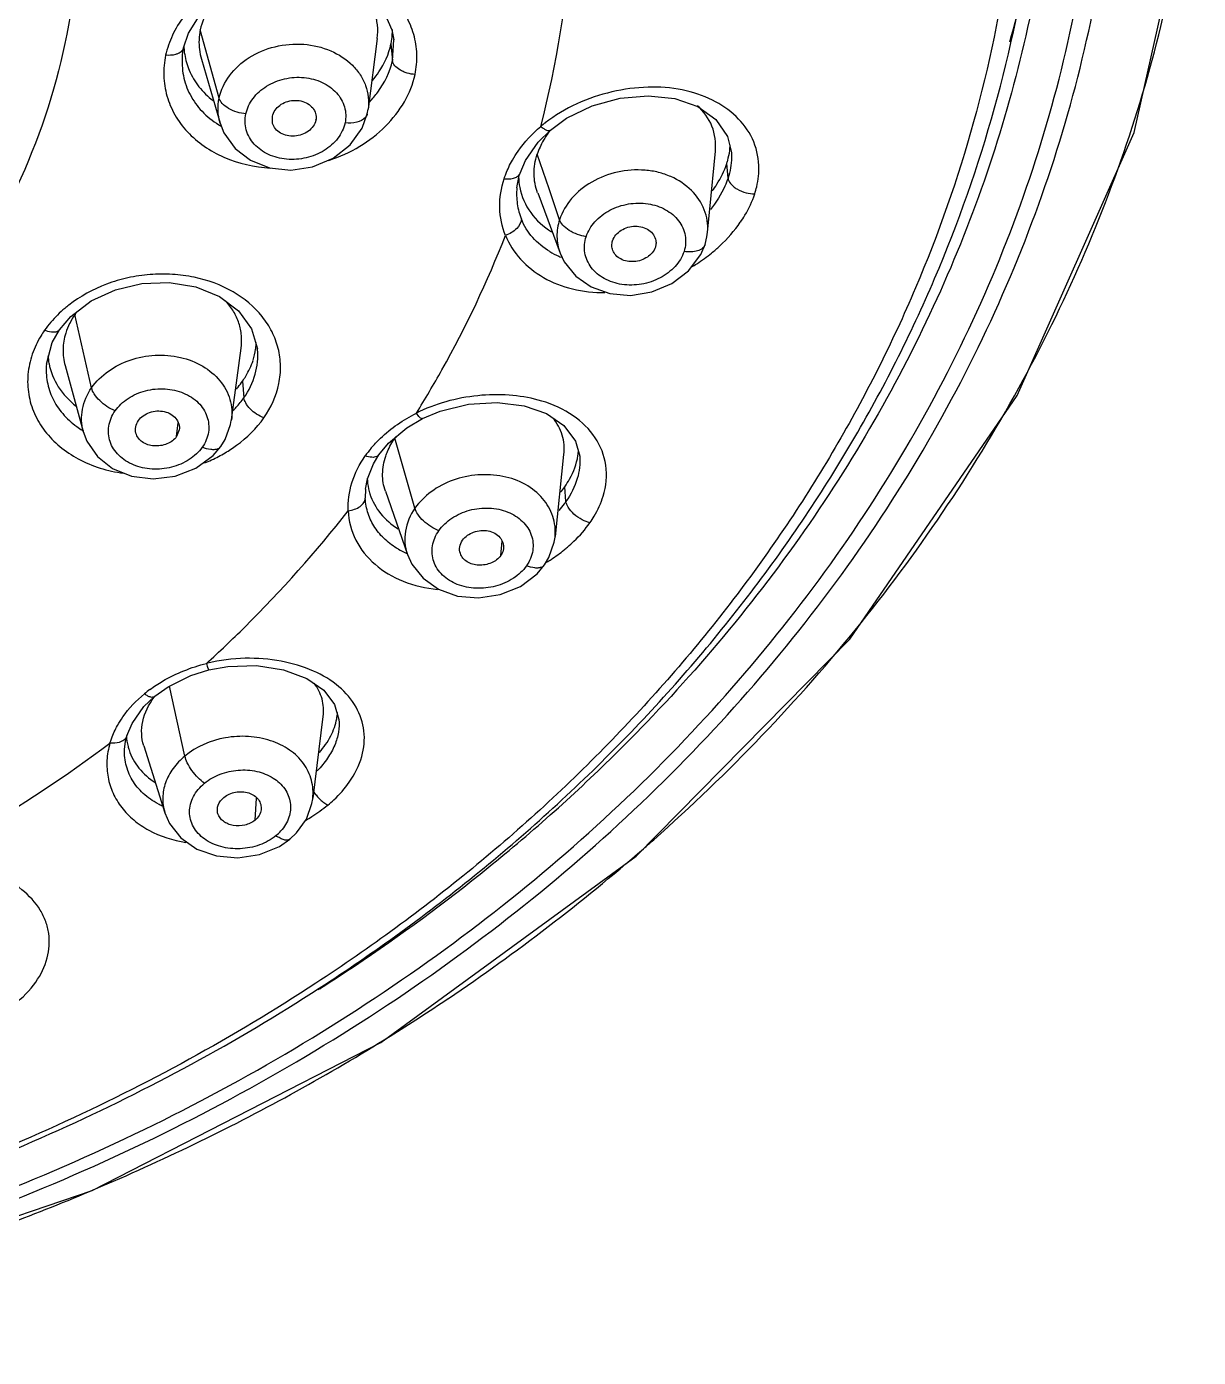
# Model space of a CAD drawing. Extents: x 0 to 1239, y 0 to 509.
# Drawn here: x 130.68 to 153.98, y 204.27 to 230.72 of the extents above; entities that cross this region are included whole.
import ezdxf

# ---------------------------------------------------------------- set-up
doc = ezdxf.new("R2010")
doc.units = 0
doc.header["$LTSCALE"] = 10
doc.header["$MEASUREMENT"] = 0
doc.layers.get('0').update_dxf_attribs({"linetype": 'CONTINUOUS'})

msp = doc.modelspace()

# ---------------------------------------------------------------- linework, layer by layer
at = {"color": 9, "linetype": 'Continuous'}
for p, q in [((134.512, 229.296), (134.137, 230.653)), ((137.927, 230.365), (137.956, 230.043)), ((137.956, 230.043), (137.982, 230.457)), ((136.435, 228.855), (136.438, 228.877)), ((141.07, 227.49), (140.835, 228.182)), ((144.626, 227.708), (144.601, 227.994)), ((141.277, 226.88), (141.07, 227.49)), ((131.976, 223.538), (131.646, 224.998)), ((134.979, 223.673), (135.005, 223.342)), ((133.667, 222.571), (133.699, 222.844)), ((138.403, 221.146), (138.006, 222.54)), ((137.421, 221.523), (137.417, 221.346)), ((141.406, 221.283), (141.383, 221.574)), ((140.111, 220.207), (140.134, 220.491)), ((133.831, 216.222), (133.525, 217.613)), ((135.225, 214.945), (135.256, 215.387))]:
    msp.add_line(p, q, dxfattribs=at)
at = {"color": 7, "linetype": 'Continuous'}
for p, q in [((133.803, 230.295), (133.901, 230.586)), ((137.654, 230.481), (137.473, 229.076)), ((137.982, 230.457), (137.981, 230.459)), ((133.78, 230.147), (133.78, 230.142)), ((133.803, 230.295), (133.803, 230.295)), ((134.159, 230.07), (134.531, 228.801)), ((137.457, 228.985), (137.473, 229.076)), ((135.575, 228.792), (135.57, 228.935)), ((136.439, 228.877), (136.435, 228.855)), ((137.457, 228.985), (137.457, 228.984)), ((140.853, 228.421), (141.097, 228.662)), ((141.097, 228.662), (141.097, 228.662)), ((140.599, 228.058), (140.853, 228.421)), ((144.69, 228.243), (144.69, 228.24)), ((140.492, 227.807), (140.599, 228.058)), ((140.492, 227.807), (140.492, 227.807)), ((140.43, 227.513), (140.43, 227.513)), ((140.844, 227.413), (141.29, 226.215)), ((144.221, 226.63), (144.221, 226.637)), ((143.194, 226.392), (143.182, 226.334)), ((144.17, 226.386), (144.17, 226.385)), ((141.289, 226.217), (141.29, 226.215)), ((131.337, 224.693), (131.565, 224.958)), ((131.195, 224.443), (131.336, 224.693)), ((131.337, 224.693), (131.336, 224.693)), ((131.08, 224.01), (131.195, 224.443)), ((134.756, 222.901), (134.948, 224.324)), ((135.276, 224.3), (135.275, 224.311)), ((131.079, 224.017), (131.078, 224.01)), ((131.449, 223.98), (131.811, 222.67)), ((133.72, 222.703), (133.667, 222.571)), ((134.737, 222.813), (134.75, 222.889)), ((134.756, 222.901), (134.754, 222.889)), ((134.546, 222.372), (134.546, 222.372)), ((137.578, 222.032), (137.685, 222.208)), ((137.686, 222.208), (137.685, 222.208)), ((141.195, 220.587), (141.366, 222.212)), ((141.678, 222.18), (141.679, 222.173)), ((137.422, 221.525), (137.421, 221.523)), ((137.816, 221.486), (138.254, 220.226)), ((141.189, 220.573), (141.19, 220.585)), ((140.98, 220.02), (140.98, 220.02)), ((133.017, 217.205), (133.232, 217.411)), ((133.232, 217.411), (133.232, 217.411)), ((136.806, 217.248), (136.891, 216.951)), ((136.381, 215.382), (136.581, 217.01)), ((136.891, 216.951), (136.891, 216.95)), ((132.679, 216.627), (132.678, 216.627)), ((132.635, 216.404), (132.636, 216.411)), ((133.013, 216.428), (133.434, 215.097)), ((136.372, 215.374), (136.373, 215.383)), ((135.712, 214.426), (135.919, 214.569)), ((136.511, 211.599), (136.473, 211.575))]:
    msp.add_line(p, q, dxfattribs=at)
for points in [[(119.534, 204.273), (125.718, 205.457), (131.989, 207.586), (137.725, 210.529), (142.8, 214.231), (147.048, 218.547), (150.376, 223.384), (152.699, 228.612), (153.976, 234.307)], [(133.901, 230.586), (134.149, 230.976), (134.504, 231.316), (134.95, 231.579), (135.46, 231.751), (136.001, 231.823), (136.539, 231.783), (137.037, 231.63), (137.46, 231.378), (137.769, 231.046), (137.946, 230.656), (137.981, 230.457)], [(133.781, 230.147), (133.798, 230.268), (133.803, 230.295)], [(141.097, 228.662), (141.419, 228.895), (141.929, 229.141), (142.482, 229.292), (143.04, 229.343), (143.569, 229.289), (144.026, 229.126), (144.386, 228.869), (144.616, 228.536), (144.69, 228.243)], [(134.53, 228.8), (134.606, 228.608), (134.827, 228.298), (135.137, 228.062), (135.513, 227.913), (135.935, 227.865), (136.37, 227.931), (136.776, 228.104), (137.116, 228.366), (137.356, 228.699), (137.457, 228.984)], [(144.22, 226.633), (144.264, 227.089), (144.375, 228.241)], [(140.431, 227.513), (140.44, 227.589), (140.477, 227.76), (140.492, 227.807)], [(144.17, 226.386), (144.208, 226.537), (144.221, 226.63)], [(141.289, 226.217), (141.372, 226.041), (141.602, 225.756), (141.909, 225.543), (142.278, 225.411), (142.689, 225.376), (143.111, 225.446), (143.508, 225.613), (143.844, 225.867), (144.086, 226.189), (144.17, 226.385)], [(131.565, 224.958), (131.969, 225.265), (132.449, 225.488), (132.976, 225.613), (133.519, 225.632), (134.046, 225.546), (134.517, 225.354), (134.899, 225.066), (135.158, 224.71), (135.274, 224.311)], [(138.552, 222.927), (138.908, 223.078), (139.471, 223.215), (140.041, 223.248), (140.572, 223.182), (141.016, 223.029), (141.361, 222.793), (141.593, 222.481), (141.678, 222.18)], [(137.686, 222.208), (137.878, 222.44), (138.244, 222.746), (138.552, 222.927)], [(131.811, 222.671), (131.884, 222.478), (132.095, 222.174), (132.395, 221.936), (132.771, 221.781), (133.198, 221.729), (133.638, 221.783), (134.05, 221.94)], [(134.546, 222.372), (134.629, 222.509), (134.737, 222.813)], [(134.05, 221.94), (134.393, 222.192), (134.546, 222.372)], [(137.422, 221.523), (137.459, 221.732), (137.578, 222.032)], [(140.98, 220.02), (141.067, 220.165), (141.174, 220.475), (141.189, 220.573)], [(138.254, 220.226), (138.34, 220.038), (138.564, 219.754), (138.87, 219.536), (139.248, 219.401), (139.668, 219.366), (140.098, 219.431), (140.499, 219.594)], [(140.499, 219.594), (140.832, 219.845), (140.98, 220.02)], [(133.232, 217.411), (133.496, 217.599), (133.95, 217.822), (134.306, 217.934)], [(134.306, 217.934), (134.685, 218.004), (135.253, 218.02), (135.792, 217.934), (136.253, 217.761), (136.594, 217.528), (136.806, 217.248)], [(132.679, 216.627), (132.78, 216.872), (133.017, 217.205)], [(132.636, 216.411), (132.65, 216.512), (132.679, 216.627)], [(135.919, 214.569), (136.052, 214.695), (136.246, 214.971), (136.356, 215.281), (136.372, 215.374)], [(133.434, 215.097), (133.525, 214.885), (133.751, 214.595), (134.069, 214.372), (134.456, 214.24), (134.882, 214.202), (135.313, 214.264), (135.712, 214.426)]]:
    msp.add_lwpolyline(points, dxfattribs=at)
at = {"color": 9, "linetype": 'Continuous'}
for centre, radius, start, end in [((121.997, 233.689), 19.546, 345.3115, 356.5802), ((135.918, 230.703), 2.172, 316.4737, 317.0785), ((135.496, 230.368), 1.883, 238.2117, 238.5849), ((135.508, 230.387), 1.906, 238.5867, 239.8542), ((142.665, 226.664), 2.716, 127.918, 130.3865), ((141.939, 227.667), 1.658, 238.875, 245.8471), ((141.972, 227.739), 1.737, 245.8257, 247.668), ((133.019, 223.254), 2.44, 130.1962, 139.3657), ((133.066, 223.198), 2.513, 127.914, 130.1978), ((132.948, 223.316), 2.345, 139.391, 144.3832), ((139.814, 220.295), 3.069, 115.4257, 116.7538), ((132.755, 224.232), 1.814, 233.6675, 237.9533), ((132.773, 224.26), 1.847, 237.9422, 238.6648), ((133.066, 224.896), 3.076, 292.1048, 297.7676), ((133.109, 224.813), 2.983, 297.7731, 300.6856), ((139.277, 220.876), 2.277, 140.0886, 144.8262), ((138.872, 221.735), 1.614, 240.3931, 246.5046), ((139.403, 222.745), 3.123, 309.0268, 310.5852), ((138.898, 221.793), 1.677, 246.4734, 247.4671), ((135.055, 214.872), 3.289, 103.5384, 104.0008), ((134.733, 215.377), 2.693, 126.3607, 129.3653), ((134.013, 216.648), 1.548, 242.6113, 245.8636), ((137.192, 216.064), 0.974, 214.9474, 220.6416), ((135.069, 215.336), 0.901, 309.4916, 318.0182), ((118.094, 242.871), 37.806, 311.0971, 311.509), ((117.132, 244.022), 39.306, 303.9231, 311.0513), ((116.709, 244.64), 40.055, 301.9568, 303.9302), ((115.896, 246.002), 41.641, 295.9803, 301.9145), ((114.898, 248.048), 43.917, 293.1488, 295.9819), ((114.114, 249.922), 45.949, 288.4131, 293.1285)]:
    msp.add_arc(centre, radius, start, end, dxfattribs=at)
at = {"color": 7, "linetype": 'Continuous'}
for centre, radius, start, end in [((124.743, 237.506), 26.454, 344.4461, 349.0911), ((135.302, 230.404), 1.191, 167.9565, 177.5676), ((136.589, 230.651), 1.368, 351.9268, 0.3809), ((135.185, 230.385), 1.376, 182.3309, 185.4622), ((135.296, 230.405), 1.185, 177.5856, 196.3886), ((136.58, 230.653), 1.378, 347.9541, 351.9271), ((135.179, 230.385), 1.371, 185.4653, 189.4652), ((135.195, 230.389), 1.387, 189.512, 202.9339), ((142.502, 227.56), 1.786, 142.0024, 146.4965), ((143.372, 228.417), 1.298, 352.7401, 357.4225), ((141.784, 227.778), 1.322, 182.1752, 191.2407), ((132.834, 224.168), 1.449, 142.1784, 145.0444), ((132.712, 224.239), 1.308, 153.6819, 162.7498), ((132.782, 224.204), 1.385, 145.0422, 153.651), ((133.85, 224.515), 1.402, 342.1821, 351.5178), ((133.899, 224.506), 1.353, 351.5882, 352.0467), ((133.918, 224.503), 1.334, 352.0367, 357.1677), ((132.393, 224.261), 1.286, 183.8269, 190.6708), ((139.266, 221.659), 1.537, 143.717, 145.0561), ((140.486, 222.37), 1.17, 351.2399, 356.6322), ((138.655, 221.794), 1.202, 182.4271, 192.6123), ((138.606, 221.784), 1.152, 192.6628, 197.9936), ((139.797, 222.683), 1.935, 320.9195, 325.0229), ((134.441, 216.488), 1.521, 142.6842, 143.4753), ((135.762, 217.164), 1.105, 349.5607, 355.9135), ((133.773, 216.689), 1.107, 183.3113, 194.4747), ((119.008, 239.963), 33.29, 314.716, 315.8369), ((133.771, 216.689), 1.105, 194.4943, 198.1598), ((118.353, 240.635), 34.229, 308.9222, 314.7039), ((117.071, 242.191), 36.245, 303.7366, 308.9532), ((116.39, 243.173), 37.44, 302.7602, 303.768), ((116.276, 243.349), 37.65, 302.5099, 302.7608)]:
    msp.add_arc(centre, radius, start, end, dxfattribs=at)
at = {"color": 9, "linetype": 'Continuous'}
for points, start_tangent, end_tangent in [([(119.895, 204.632), (126.887, 206.159), (133.416, 208.728), (139.258, 212.251), (144.21, 216.605), (148.103, 221.641), (150.801, 227.186), (152.212, 233.047), (152.287, 239.022), (151.023, 244.906), (148.464, 250.495), (144.698, 255.597), (139.855, 260.035), (137.081, 261.957), (134.103, 263.657), (127.639, 266.337), (120.688, 267.983), (113.487, 268.538)], (0.990632, 0.136562), (-1, 0)), ([(119.824, 204.842), (126.749, 206.353), (133.216, 208.896), (139.002, 212.384), (143.908, 216.696), (147.764, 221.683), (150.438, 227.174), (151.836, 232.978), (151.911, 238.896), (150.66, 244.724), (148.126, 250.259), (144.397, 255.312), (139.601, 259.708), (136.854, 261.611), (133.905, 263.295), (127.503, 265.949), (120.619, 267.579), (113.487, 268.129)], (0.990658, 0.136371), (-1, 0)), ([(150.441, 235.643), (150.207, 232.212), (149.508, 228.824), (148.353, 225.523), (146.756, 222.35), (144.738, 219.345), (142.324, 216.547), (139.545, 213.99), (136.435, 211.708)], (0, -1), (-0.83663, -0.547769)), ([(143.149, 214.56), (147.272, 218.87), (150.494, 223.697), (152.713, 228.884), (153.872, 234.302)], (0.748849, 0.662741), (0.112769, 0.993621)), ([(131.715, 232.96), (131.365, 230.022), (130.328, 227.197), (128.644, 224.592), (126.377, 222.31), (123.615, 220.436), (120.463, 219.044), (117.044, 218.187), (113.487, 217.897)], (0, -1), (-1, 0)), ([(138.406, 229.766), (138.442, 230.169), (138.379, 230.563), (138.223, 230.932), (137.979, 231.263), (137.27, 231.762), (136.361, 231.99), (135.385, 231.909), (134.487, 231.535), (134.112, 231.251), (133.807, 230.916), (133.584, 230.544), (133.448, 230.148)], (0.210001, 0.977701), (-0.218531, -0.97583)), ([(134.512, 229.296), (134.718, 229.741), (135.106, 230.1), (135.624, 230.318), (136.193, 230.366), (136.73, 230.235), (137.161, 229.948), (137.316, 229.757), (137.422, 229.544), (137.476, 229.315), (137.474, 229.08)], (0.208629, 0.977995), (-0.128122, -0.991758)), ([(133.448, 230.148), (133.412, 229.74), (133.474, 229.34), (133.632, 228.964), (133.881, 228.628), (134.604, 228.124), (135.529, 227.905)], (-0.207838, -0.978163), (0.99813, -0.061129)), ([(133.699, 230.182), (133.644, 230.162), (133.449, 230.148)], (-0.907335, -0.420408), (-0.99582, 0.091342)), ([(133.803, 230.295), (133.77, 230.233), (133.699, 230.182)], (-0.208609, -0.977999), (-0.907335, -0.420408)), ([(133.78, 230.142), (133.802, 229.742), (133.935, 229.365), (134.172, 229.034), (134.504, 228.767)], (-0.089016, -0.99603), (0.849999, -0.526785)), ([(137.508, 229.224), (137.665, 229.414), (137.956, 230.043)], (0.680992, 0.732291), (0.20868, 0.977984)), ([(138.406, 229.766), (138.251, 229.793), (138.172, 229.822), (138.1, 229.859), (137.956, 230.043)], (-0.998052, 0.062386), (-0.090074, 0.995935)), ([(135.044, 228.984), (135.185, 229.288), (135.455, 229.532), (135.811, 229.678), (136.2, 229.704), (136.561, 229.607), (136.843, 229.402), (137.003, 229.12), (137.028, 228.962), (137.014, 228.802)], (0.208706, 0.977979), (-0.20868, -0.977984)), ([(136.695, 228.059), (137.306, 228.338), (137.818, 228.737), (138.194, 229.225), (138.406, 229.766)], (0.949525, 0.313692), (0.210232, 0.977652)), ([(134.531, 228.801), (134.491, 229.046), (134.512, 229.296)], (-0.281531, 0.959552), (0.20877, 0.977965)), ([(135.044, 228.984), (134.867, 229.018), (134.697, 229.092), (134.572, 229.192), (134.512, 229.296)], (-0.995761, 0.091982), (-0.266603, 0.963806)), ([(145.238, 227.959), (145.11, 228.49), (144.789, 228.929), (144.315, 229.257), (143.718, 229.458), (143.036, 229.513), (142.318, 229.419), (140.995, 228.806)], (-0.040875, 0.999164), (-0.788775, -0.614682)), ([(137.014, 228.802), (136.87, 228.498), (136.598, 228.256), (136.242, 228.11), (135.853, 228.082), (135.491, 228.177), (135.209, 228.382), (135.052, 228.665), (135.044, 228.984)], (-0.208679, -0.977984), (0.208705, 0.977979)), ([(137.418, 228.908), (137.25, 228.817), (137.014, 228.802)], (-0.661075, -0.75032), (-0.995764, 0.091945)), ([(137.457, 228.984), (137.452, 228.965), (137.418, 228.908)], (-0.211851, -0.977302), (-0.661075, -0.75032)), ([(140.34, 228.062), (140.454, 228.242), (140.904, 228.733)], (0.494684, 0.869073), (0.759231, 0.650821)), ([(140.905, 228.733), (140.964, 228.69), (141.02, 228.662), (141.097, 228.662)], (0.786377, -0.617747), (0.76206, 0.647506)), ([(144.69, 228.24), (144.695, 228.112), (144.626, 227.708)], (0.092667, -0.995697), (-0.307886, -0.951423)), ([(140.176, 227.694), (140.209, 227.787), (140.34, 228.062)], (0.311979, 0.950089), (0.494684, 0.869073)), ([(145.157, 227.393), (145.197, 227.536), (145.237, 227.957)], (0.314094, 0.949392), (-0.051416, 0.998677)), ([(140.202, 226.568), (140.09, 227.119), (140.176, 227.694)], (-0.368507, 0.929625), (0.305995, 0.952033)), ([(140.176, 227.694), (140.288, 227.691), (140.383, 227.71), (140.453, 227.75), (140.492, 227.807)], (0.992587, -0.121538), (0.309345, 0.95095)), ([(144.221, 226.637), (144.214, 226.862), (144.155, 227.078), (143.899, 227.46), (143.491, 227.735), (143.244, 227.82), (142.978, 227.863), (142.428, 227.824), (141.918, 227.628), (141.516, 227.298), (141.277, 226.88)], (0.088005, 0.99612), (-0.308394, -0.951259)), ([(144.626, 227.708), (144.565, 227.548), (144.276, 227.081)], (-0.308957, -0.951076), (-0.624966, -0.780652)), ([(144.626, 227.708), (144.673, 227.601), (144.729, 227.544), (144.804, 227.49), (144.988, 227.415), (145.157, 227.393)], (0.087917, -0.996128), (0.999901, 0.014049)), ([(140.43, 227.513), (140.438, 227.193), (140.52, 226.89)], (-0.093063, -0.99566), (0.375818, -0.926693)), ([(141.807, 226.542), (141.981, 226.839), (142.276, 227.067), (142.647, 227.192), (143.037, 227.196), (143.387, 227.078), (143.645, 226.857), (143.774, 226.566), (143.752, 226.247)], (0.308414, 0.951252), (-0.308442, -0.951243)), ([(144.872, 226.831), (144.961, 226.968), (145.157, 227.393)], (0.573796, 0.818998), (0.303044, 0.952976)), ([(140.52, 226.89), (140.427, 226.706), (140.322, 226.624), (140.202, 226.568)], (-0.033076, -0.999453), (-0.944078, -0.329724)), ([(141.082, 226.248), (140.744, 226.528), (140.52, 226.89)], (-0.855342, 0.518064), (-0.374553, 0.927205)), ([(141.277, 226.88), (141.226, 226.544), (141.289, 226.217)], (-0.308437, -0.951245), (0.350625, -0.936516)), ([(141.807, 226.542), (141.636, 226.586), (141.469, 226.667), (141.342, 226.773), (141.277, 226.88)], (-0.988708, 0.149853), (-0.321947, 0.946758)), ([(144.3, 226.218), (144.462, 226.359), (144.871, 226.829)], (0.776628, 0.629959), (0.568567, 0.822637)), ([(138.432, 223.036), (138.94, 223.896), (140.202, 226.568)], (0.528644, 0.848844), (0.361658, 0.932311)), ([(140.202, 226.568), (140.503, 226.094), (140.96, 225.731), (141.533, 225.505), (142.181, 225.43)], (0.372442, -0.928055), (0.999982, 0.005966)), ([(143.752, 226.247), (143.575, 225.951), (143.278, 225.725), (142.907, 225.599), (142.517, 225.594), (142.166, 225.71), (141.908, 225.931), (141.781, 226.223), (141.807, 226.542)], (-0.308442, -0.951243), (0.308414, 0.951252)), ([(144.17, 226.385), (144.12, 226.312), (144.023, 226.261), (143.893, 226.239), (143.752, 226.247)], (-0.311662, -0.950193), (-0.988708, 0.149857)), ([(143.903, 225.94), (144.006, 226.005), (144.3, 226.218)], (0.855675, 0.517513), (0.776628, 0.629959)), ([(135.401, 222.942), (135.699, 223.622), (135.731, 223.975), (135.685, 224.321), (135.563, 224.651), (135.368, 224.954), (134.788, 225.446), (134.014, 225.736), (133.582, 225.793), (133.139, 225.79), (132.698, 225.725), (132.272, 225.598), (131.522, 225.181)], (0.572873, 0.819644), (-0.788854, -0.614581)), ([(131.041, 224.682), (130.967, 224.567), (130.797, 224.205)], (-0.572591, -0.819841), (-0.323234, -0.946319)), ([(131.336, 224.693), (131.291, 224.656), (131.24, 224.644), (131.178, 224.645), (131.041, 224.682)], (-0.572362, -0.820001), (-0.923389, 0.383866)), ([(135.005, 223.342), (135.228, 223.811), (135.275, 224.299)], (0.572727, 0.819746), (-0.087809, 0.996137)), ([(130.797, 224.205), (130.712, 223.807), (130.727, 223.409), (130.841, 223.028), (131.05, 222.678), (131.344, 222.374), (131.711, 222.127), (132.607, 221.843)], (-0.323234, -0.946319), (0.990814, -0.135234)), ([(131.08, 224.01), (131.095, 223.659), (131.203, 223.327), (131.403, 223.027), (131.68, 222.771)], (-0.089469, -0.99599), (0.80546, -0.592651)), ([(131.976, 223.538), (132.74, 224.09), (133.239, 224.186), (133.741, 224.144), (134.187, 223.968), (134.527, 223.678), (134.725, 223.309), (134.756, 222.901)], (0.572642, 0.819805), (-0.134827, -0.990869)), ([(131.811, 222.672), (131.795, 223.113), (131.976, 223.538)], (-0.265318, 0.964161), (0.572834, 0.819671)), ([(132.444, 223.081), (132.139, 223.284), (132.029, 223.418), (131.976, 223.538)], (-0.923148, 0.384446), (-0.220553, 0.975375)), ([(132.444, 223.081), (132.701, 223.327), (133.05, 223.481), (133.439, 223.518), (133.806, 223.434), (134.098, 223.242), (134.27, 222.97), (134.299, 222.661), (134.176, 222.359)], (0.572747, 0.819732), (-0.572727, -0.819746)), ([(134.793, 223.092), (134.851, 223.152), (135.005, 223.342)], (0.709872, 0.70433), (0.572727, 0.819746)), ([(135.401, 222.942), (135.131, 223.119), (135.039, 223.24), (135.005, 223.342)], (-0.93401, 0.357246), (-0.077379, 0.997002)), ([(140.924, 223.277), (140.351, 223.386), (139.731, 223.39), (138.496, 223.067)], (-0.958196, 0.286112), (-0.903121, -0.429387)), ([(142.144, 221.388), (142.197, 222.001), (141.987, 222.545), (141.551, 222.983), (140.924, 223.277)], (0.291249, 0.956647), (-0.958196, 0.286112)), ([(134.176, 222.359), (133.917, 222.114), (133.566, 221.963), (133.178, 221.925), (132.809, 222.008), (132.517, 222.198), (132.344, 222.47), (132.318, 222.779), (132.444, 223.081)], (-0.572727, -0.819746), (0.572747, 0.819732)), ([(134.632, 222.248), (134.857, 222.397), (135.401, 222.942)], (0.859909, 0.510448), (0.574322, 0.818629)), ([(137.53, 222.337), (137.719, 222.538), (138.432, 223.036)], (0.641216, 0.76736), (0.89109, 0.453827)), ([(138.552, 222.927), (138.532, 222.929), (138.503, 222.95), (138.432, 223.036)], (-0.892415, -0.451215), (-0.576112, 0.817371)), ([(134.546, 222.372), (134.489, 222.327), (134.425, 222.311), (134.347, 222.312), (134.176, 222.359)], (-0.572902, -0.819624), (-0.923162, 0.38441)), ([(137.076, 221.096), (137.149, 221.65), (137.416, 222.187)], (-0.043016, 0.999074), (0.571423, 0.820655)), ([(137.685, 222.208), (137.644, 222.174), (137.545, 222.158), (137.415, 222.187)], (-0.572141, -0.820155), (-0.938865, 0.344284)), ([(141.679, 222.173), (141.63, 221.736), (141.406, 221.283)], (0.091384, -0.995816), (-0.571999, -0.820254)), ([(141.19, 220.585), (141.144, 220.984), (140.941, 221.341), (140.6, 221.618), (140.153, 221.779), (139.654, 221.808), (139.16, 221.703), (138.726, 221.473), (138.403, 221.146)], (0.091819, 0.995776), (-0.572683, -0.819777)), ([(137.076, 221.095), (137.202, 221.125), (137.314, 221.183), (137.389, 221.262), (137.417, 221.346)], (0.992826, 0.119567), (0.076341, 0.997082)), ([(138.075, 220.332), (137.812, 220.523), (137.608, 220.762), (137.473, 221.039), (137.417, 221.346)], (-0.869121, 0.494599), (-0.046831, 0.998903)), ([(141.881, 220.859), (141.966, 220.989), (142.143, 221.387)], (0.577104, 0.816671), (0.286187, 0.958174)), ([(134.259, 218.062), (135.02, 218.784), (137.076, 221.096)], (0.739488, 0.67317), (0.614584, 0.788852)), ([(137.076, 221.095), (137.231, 220.514), (137.61, 220.032), (138.167, 219.696), (138.853, 219.534)], (0.049076, -0.998795), (0.995617, -0.093528)), ([(138.403, 221.146), (138.214, 220.692), (138.205, 220.456), (138.254, 220.226)], (-0.572731, -0.819743), (0.328755, -0.944415)), ([(138.878, 220.699), (138.575, 220.894), (138.461, 221.026), (138.403, 221.146)], (-0.928739, 0.370735), (-0.273992, 0.961732)), ([(138.878, 220.699), (139.137, 220.948), (139.489, 221.106), (139.88, 221.149), (140.25, 221.07), (140.542, 220.882), (140.716, 220.614), (140.745, 220.306), (140.621, 220.003)], (0.572706, 0.819761), (-0.572728, -0.819746)), ([(141.406, 221.283), (141.372, 221.237), (141.261, 221.1)], (-0.573466, -0.819229), (-0.660953, -0.750428)), ([(141.881, 220.859), (141.73, 220.915), (141.565, 221.028), (141.448, 221.167), (141.406, 221.283)], (-0.977762, 0.209717), (-0.077472, 0.996995)), ([(141.436, 220.375), (141.563, 220.489), (141.881, 220.859)], (0.761913, 0.64768), (0.568129, 0.82294)), ([(140.621, 220.003), (140.36, 219.754), (140.007, 219.599), (139.616, 219.556), (139.246, 219.633), (138.951, 219.819), (138.847, 219.945), (138.778, 220.087), (138.745, 220.239), (138.752, 220.396), (138.878, 220.699)], (-0.572727, -0.819746), (0.572706, 0.819761)), ([(141.021, 220.072), (141.112, 220.13), (141.37, 220.319)], (0.85056, 0.525878), (0.776805, 0.629741)), ([(140.98, 220.02), (140.924, 219.976), (140.862, 219.96), (140.787, 219.96), (140.621, 220.003)], (-0.572634, -0.819811), (-0.928736, 0.370741)), ([(137.098, 215.702), (137.348, 216.214), (137.389, 216.721), (137.233, 217.192), (136.893, 217.599), (136.384, 217.911), (135.746, 218.105), (135.028, 218.164), (134.285, 218.069)], (0.576003, 0.817447), (-0.972212, -0.234102)), ([(133.136, 217.545), (133.389, 217.711), (134.259, 218.062)], (0.805176, 0.593035), (0.969467, 0.245221)), ([(134.259, 218.062), (134.275, 218.01), (134.289, 217.969), (134.295, 217.954), (134.3, 217.943), (134.303, 217.936), (134.306, 217.934)], (0.283788, -0.958887), (0.970866, 0.239625)), ([(132.492, 216.831), (132.597, 216.999), (133.025, 217.459)], (0.486082, 0.873913), (0.770105, 0.637917)), ([(133.025, 217.459), (133.089, 217.42), (133.147, 217.399), (133.196, 217.396), (133.232, 217.411)], (0.82264, -0.568563), (0.77191, 0.635732)), ([(136.891, 216.95), (136.883, 216.699), (136.809, 216.44), (136.668, 216.182), (136.462, 215.931)], (0.093037, -0.995663), (-0.697181, -0.716895)), ([(132.342, 216.478), (132.372, 216.567), (132.492, 216.831)], (0.289964, 0.957038), (0.486082, 0.873913)), ([(132.678, 216.627), (132.644, 216.565), (132.58, 216.515)], (-0.287972, -0.957639), (-0.884382, -0.466763)), ([(136.373, 215.384), (136.347, 215.741), (136.191, 216.071), (135.911, 216.342), (135.533, 216.526), (135.094, 216.61), (134.636, 216.584), (133.831, 216.222)], (0.111713, 0.99374), (-0.770822, -0.637051)), ([(128.672, 214.151), (129.632, 214.685), (132.342, 216.478)], (0.882881, 0.469597), (0.800004, 0.599995)), ([(132.342, 216.478), (132.282, 216.135), (132.304, 215.8), (132.404, 215.485), (132.576, 215.199), (132.815, 214.952), (133.113, 214.75), (133.852, 214.503)], (-0.285027, -0.95852), (0.986186, -0.165644)), ([(132.58, 216.515), (132.527, 216.494), (132.342, 216.478)], (-0.884382, -0.466763), (-0.995337, 0.096455)), ([(133.301, 215.273), (133.003, 215.481), (132.785, 215.747), (132.659, 216.06), (132.635, 216.404)], (-0.887754, 0.460318), (0.087244, 0.996187)), ([(133.831, 216.222), (133.597, 215.975), (133.447, 215.692), (133.391, 215.394), (133.433, 215.099)], (-0.770865, -0.636999), (0.300638, -0.953738)), ([(134.219, 215.681), (134.093, 215.79), (133.971, 215.936), (133.879, 216.09), (133.831, 216.222)], (-0.807332, 0.590098), (-0.215064, 0.9766)), ([(134.219, 215.681), (134.529, 215.86), (134.893, 215.942), (135.262, 215.916), (135.584, 215.785), (135.815, 215.569), (135.925, 215.296), (135.899, 215.005), (135.739, 214.733)], (0.770842, 0.637026), (-0.668502, -0.743711)), ([(135.642, 214.64), (135.314, 214.456), (134.928, 214.381), (134.545, 214.423), (134.219, 214.575), (134.001, 214.817), (133.944, 214.961), (133.924, 215.112), (133.943, 215.266), (134, 215.416), (134.219, 215.681)], (-0.770857, -0.637008), (0.770842, 0.637026)), ([(136.671, 215.248), (136.794, 215.355), (137.096, 215.701)], (0.773732, 0.633512), (0.572345, 0.820013)), ([(136.453, 215.43), (136.479, 215.4), (136.56, 215.323)], (0.650772, -0.759273), (0.765176, -0.643821)), ([(136.56, 215.323), (136.59, 215.299), (136.671, 215.248)], (0.765176, -0.643821), (0.892742, -0.450568)), ([(136.238, 214.95), (136.353, 215.019), (136.671, 215.248)], (0.870362, 0.492413), (0.768231, 0.640173)), ([(135.919, 214.569), (135.869, 214.55), (135.802, 214.557), (135.724, 214.589), (135.642, 214.64)], (-0.770883, -0.636977), (-0.807326, 0.590106)), ([(130.442, 211.289), (130.866, 211.73), (131.094, 212.21), (131.125, 212.697), (131.066, 212.933), (130.957, 213.159), (130.593, 213.566), (130.063, 213.885), (128.671, 214.151)], (0.78298, 0.622047), (-0.999603, -0.028179)), ([(136.435, 211.708), (131.285, 208.881), (125.637, 206.804), (119.648, 205.534), (113.487, 205.106)], (-0.83663, -0.547769), (-1, 0))]:
    msp.add_spline(points, degree=3, dxfattribs=dict(at, start_tangent=start_tangent, end_tangent=end_tangent))
at = {"color": 7, "linetype": 'Continuous'}
for points, start_tangent, end_tangent in [([(151.187, 236.268), (150.65, 231.026), (149.052, 225.933), (146.441, 221.135), (142.889, 216.769)], (-0.000029, -1), (-0.69669, -0.717372)), ([(136.501, 211.609), (139.685, 213.926), (142.534, 216.528), (145.013, 219.385), (147.089, 222.459), (148.733, 225.711), (149.924, 229.101), (150.646, 232.583), (150.887, 236.112)], (0.839046, 0.544061), (0, 1)), ([(137.654, 230.481), (137.658, 230.749), (137.599, 231.009), (137.482, 231.252), (137.311, 231.468)], (0.127334, 0.99186), (-0.696548, 0.717511)), ([(134.414, 231.227), (134.319, 231.091), (134.137, 230.653)], (-0.616056, -0.787703), (-0.208708, -0.977978)), ([(137.561, 229.647), (137.687, 229.815), (137.927, 230.365)], (0.643249, 0.765657), (0.20868, 0.977984)), ([(133.918, 229.848), (134.11, 229.523), (134.39, 229.246)], (0.389667, -0.920956), (0.790138, -0.612929)), ([(135.57, 228.935), (135.716, 229.152), (135.844, 229.22), (135.99, 229.25), (136.138, 229.239), (136.27, 229.186), (136.371, 229.1), (136.43, 228.989)], (0.208704, 0.977979), (0.276781, -0.960933)), ([(144.375, 228.241), (144.307, 228.738), (144.019, 229.142)], (0.093762, 0.995595), (-0.748148, 0.663532)), ([(136.435, 228.855), (136.285, 228.641), (136.156, 228.573), (136.01, 228.542), (135.863, 228.551), (135.733, 228.601), (135.633, 228.684), (135.575, 228.792)], (-0.20868, -0.977984), (-0.281553, 0.959546)), ([(136.43, 228.989), (136.439, 228.877)], (0.276781, -0.960933), (-0.128049, -0.991768)), ([(141.013, 228.546), (140.958, 228.457), (140.835, 228.182)], (-0.551553, -0.83414), (-0.308425, -0.951249)), ([(144.601, 227.994), (144.62, 228.059), (144.66, 228.253)], (0.308442, 0.951243), (0.125991, 0.992031)), ([(140.842, 227.412), (140.772, 227.787), (140.834, 228.182)], (-0.354482, 0.935063), (0.308425, 0.951249)), ([(144.311, 227.451), (144.403, 227.583), (144.601, 227.994)], (0.603902, 0.797059), (0.308442, 0.951243)), ([(140.487, 227.52), (140.704, 227.021), (141.12, 226.64)], (0.195449, -0.980714), (0.851783, -0.523894)), ([(142.333, 226.462), (142.501, 226.669), (142.635, 226.73), (142.784, 226.751), (142.928, 226.731), (143.053, 226.672), (143.145, 226.58), (143.191, 226.466)], (0.308418, 0.951251), (0.172358, -0.985034)), ([(142.336, 226.27), (142.318, 226.365), (142.333, 226.462)], (-0.349955, 0.936767), (0.308418, 0.951251)), ([(143.191, 226.466), (143.194, 226.392)], (0.172358, -0.985034), (-0.095227, -0.995456)), ([(143.182, 226.334), (143.023, 226.138), (142.898, 226.076), (142.758, 226.048), (142.62, 226.055), (142.495, 226.099), (142.397, 226.173), (142.336, 226.27)], (-0.308442, -0.951243), (-0.349955, 0.936767)), ([(134.948, 224.324), (134.954, 224.577), (134.904, 224.823), (134.798, 225.055), (134.641, 225.265)], (0.134316, 0.990939), (-0.675547, 0.737317)), ([(131.463, 224.627), (131.41, 224.301), (131.449, 223.98)], (-0.295369, -0.955383), (0.267166, -0.963651)), ([(131.13, 224.023), (131.315, 223.561), (131.668, 223.174)], (0.185425, -0.982658), (0.784498, -0.620132)), ([(134.979, 223.673), (135.043, 223.772), (135.186, 224.085)], (0.572727, 0.819746), (0.305587, 0.952164)), ([(134.854, 223.515), (134.888, 223.554), (134.979, 223.673)], (0.665532, 0.746369), (0.572728, 0.819746)), ([(132.906, 222.888), (133.13, 223.05), (133.275, 223.079), (133.422, 223.067), (133.552, 223.016), (133.652, 222.931), (133.71, 222.823), (133.719, 222.703)], (0.572746, 0.819733), (-0.133758, -0.991014)), ([(141.366, 222.212), (141.331, 222.6), (141.147, 222.938)], (0.108978, 0.994044), (-0.637041, 0.77083)), ([(132.858, 222.637), (132.853, 222.765), (132.906, 222.888)], (-0.266822, 0.963746), (0.572746, 0.819733)), ([(133.667, 222.571), (133.474, 222.425), (133.216, 222.385), (132.985, 222.465), (132.858, 222.637)], (-0.572727, -0.819746), (-0.266822, 0.963746)), ([(137.823, 222.183), (137.858, 222.274), (138.006, 222.54)], (0.321753, 0.946824), (0.572721, 0.819751)), ([(137.816, 221.486), (137.761, 221.826), (137.823, 222.183)], (-0.330336, 0.943863), (0.321753, 0.946824)), ([(141.383, 221.574), (141.478, 221.726), (141.643, 222.192)], (0.572727, 0.819746), (0.151857, 0.988403)), ([(137.51, 221.428), (137.722, 221.042), (138.067, 220.739)], (0.309113, -0.951025), (0.84701, -0.531577)), ([(139.349, 220.511), (139.57, 220.673), (139.714, 220.704), (139.86, 220.696), (139.99, 220.649), (140.091, 220.568), (140.151, 220.464), (140.163, 220.346)], (0.572709, 0.819759), (-0.10485, -0.994488)), ([(139.306, 220.246), (139.295, 220.379), (139.349, 220.511)], (-0.328501, 0.944504), (0.572709, 0.819759)), ([(140.163, 220.346), (140.157, 220.31), (140.111, 220.207)], (-0.10485, -0.994488), (-0.572727, -0.819746)), ([(140.111, 220.207), (139.922, 220.061), (139.669, 220.016), (139.439, 220.084), (139.306, 220.246)], (-0.572727, -0.819746), (-0.328501, 0.944504)), ([(136.582, 217.01), (136.557, 217.356), (136.402, 217.669)], (0.120804, 0.992676), (-0.599616, 0.800288)), ([(133.012, 216.428), (132.972, 216.663), (132.993, 216.909), (133.219, 217.393)], (-0.296472, 0.955042), (0.595154, 0.803612)), ([(136.505, 216.294), (136.732, 216.624), (136.849, 216.964)], (0.658175, 0.752865), (0.180836, 0.983513)), ([(132.721, 216.344), (132.918, 215.983), (133.243, 215.696)], (0.311659, -0.950194), (0.844016, -0.536319)), ([(134.604, 215.4), (134.839, 215.505), (135.099, 215.489), (135.209, 215.435), (135.291, 215.357), (135.338, 215.26), (135.345, 215.156)], (0.770845, 0.637023), (-0.122325, -0.99249)), ([(134.488, 215.076), (134.476, 215.161), (134.493, 215.247), (134.604, 215.4)], (-0.301501, 0.953466), (0.770845, 0.637023)), ([(135.225, 214.945), (135.024, 214.85), (134.793, 214.844), (134.687, 214.875), (134.597, 214.926), (134.488, 215.076)], (-0.770857, -0.637008), (-0.301501, 0.953466)), ([(135.345, 215.156), (135.307, 215.043), (135.225, 214.945)], (-0.122325, -0.99249), (-0.770857, -0.637008)), ([(113.483, 205.033), (119.651, 205.457), (125.652, 206.721), (131.32, 208.79), (136.502, 211.609)], (1, -0.00009), (0.839042, 0.544067))]:
    msp.add_spline(points, degree=3, dxfattribs=dict(at, start_tangent=start_tangent, end_tangent=end_tangent))

doc.saveas('drawing.dxf')
